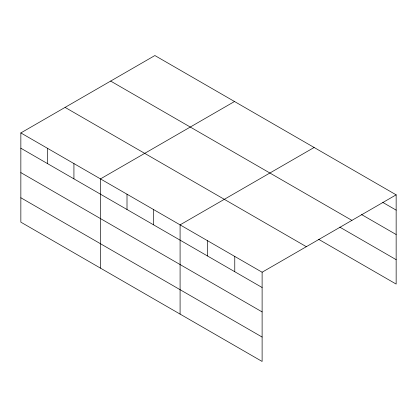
<?xml version="1.0" encoding="UTF-8"?>
<svg xmlns="http://www.w3.org/2000/svg" width="417" height="417" viewBox="0 0 417 417"><rect width="100%" height="100%" fill="white"/><g stroke="black" fill="none" stroke-linecap="round" stroke-linejoin="round"><path stroke-width="0.63" d="M20.85 132.929L262.116 272.223L262.116 361.456L20.85 222.162L20.85 132.929L154.884 55.544L396.15 194.838L396.15 284.071L318.583 239.29M234.505 101.513L100.466 178.898L100.466 268.131M314.121 147.477L180.087 224.862L180.087 314.095M262.116 272.223L396.15 194.838M382.759 202.391L396.15 210.126M361.555 214.552L396.15 234.526M110.656 81.08L351.917 220.374M339.787 227.129L396.15 259.666M65.083 107.393L306.344 246.687M20.85 148.217L262.116 287.511M20.85 172.617L262.116 311.911M20.85 197.762L262.116 337.051M234.771 256.434L234.771 271.722M207.426 240.651L207.426 255.934M153.545 209.542L153.545 224.826M127.008 194.218L127.008 209.506M73.929 163.573L73.929 178.862M47.387 148.254L47.387 163.537"/></g></svg>
